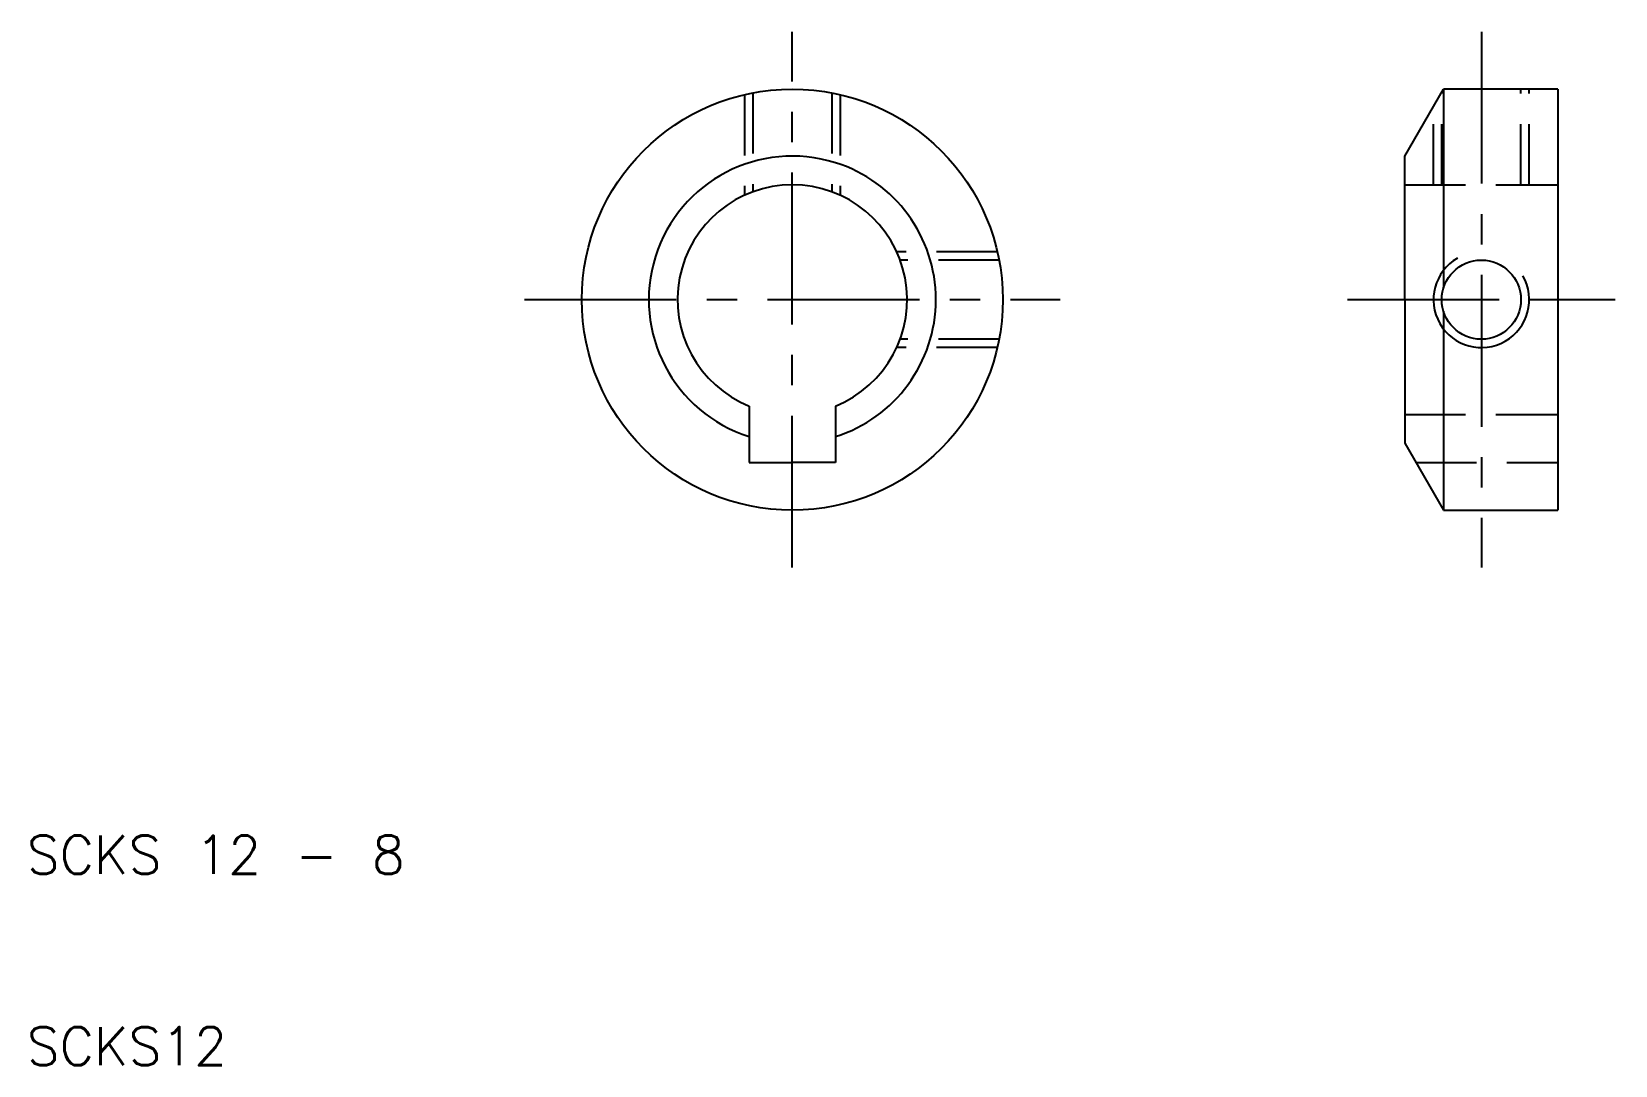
# Model space of a CAD drawing. Extents: x 10.3 to 93, y 10 to 64.
import ezdxf

# ---------------------------------------------------------------- set-up
doc = ezdxf.new("R2010")
doc.units = 0
doc.header["$LTSCALE"] = 0.25
doc.linetypes.add('CENTER', pattern=[50.8, 31.75, -6.35, 6.35, -6.35])
doc.linetypes.add('DASHED', pattern=[19.05, 12.7, -6.35])
doc.layers.get('0').update_dxf_attribs({"linetype": 'CONTINUOUS'})
doc.layers.add('CENTER', color=1, linetype='CENTER')
doc.styles.get("Standard").update_dxf_attribs({"font": 'txt.shx', "bigfont": 'extfont.shx'})

msp = doc.modelspace()

# ---------------------------------------------------------------- linework, layer by layer
at = {"color": 3, "linetype": 'DASHED'}
for p, q in [((47.5, 60.712), (47.5, 55.454)), ((47.933, 60.804), (47.933, 55.633)), ((52.067, 60.804), (52.067, 55.633)), ((52.5, 60.712), (52.5, 55.454)), ((83.933, 56), (83.933, 60.848)), ((88.067, 56), (88.067, 61)), ((88.5, 56), (88.5, 61)), ((83.5, 56), (83.5, 60.098)), ((82, 56), (90, 56)), ((60.712, 52.5), (55.454, 52.5)), ((60.804, 52.067), (55.633, 52.067)), ((60.712, 47.5), (55.454, 47.5)), ((60.804, 47.933), (55.633, 47.933)), ((82, 44), (90, 44)), ((82.577, 41.5), (90, 41.5))]:
    msp.add_line(p, q, dxfattribs=at)
for p, q in [((82, 57.5), (84.021, 61)), ((84.021, 61), (84.021, 50.596)), ((90, 61), (84.021, 61)), ((90, 61), (90, 50)), ((82, 50), (82, 57.5)), ((82, 50), (82, 42.5)), ((90, 50), (90, 39)), ((84.021, 49.404), (84.021, 39)), ((47.75, 44.438), (47.75, 41.5)), ((52.25, 44.438), (52.25, 41.5)), ((82, 42.5), (84.021, 39)), ((47.75, 41.5), (50, 41.5)), ((52.25, 41.5), (50, 41.5)), ((84.021, 39), (90, 39))]:
    msp.add_line(p, q)
for centre, radius in [((50, 50), 11), ((86, 50), 2.067)]:
    msp.add_circle(centre, radius)
for radius, start, end in [(7.5, 72.5424, 252.5424), (7.5, 287.4576, 72.5424), (6, 90, 247.97569), (6, 292.02431, 90)]:
    msp.add_arc((50, 50), radius, start, end)
at = {"color": 3}
msp.add_arc((86, 50), 2.5, 120, 30, dxfattribs=at)
at = {"layer": 'CENTER', "color": 1, "linetype": 'CENTER'}
for p, q in [((50, 36), (50, 64)), ((86, 64), (86, 36)), ((36, 50), (64, 50)), ((79, 50), (90, 50)), ((90, 50), (93, 50))]:
    msp.add_line(p, q, dxfattribs=at)

# ---------------------------------------------------------------- texts
for s, p in [('SCKS 12 - 8', (10, 20)), ('SCKS12', (10, 10))]:
    msp.add_text(s, height=2).set_placement(p)

doc.saveas('drawing.dxf')
